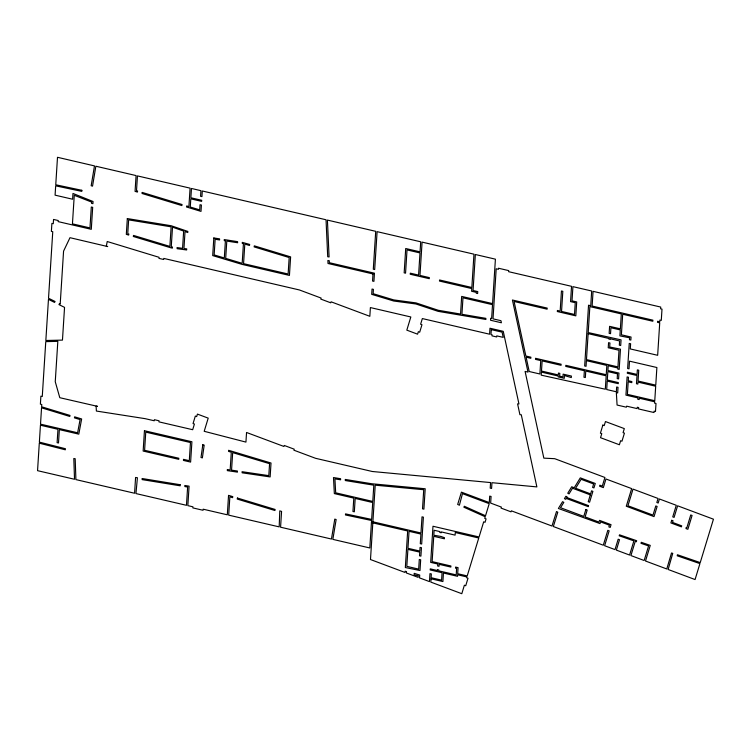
<?xml version="1.0" encoding="UTF-8"?>
<svg xmlns="http://www.w3.org/2000/svg" width="751" height="751" viewBox="0 0 751 751"><rect width="100%" height="100%" fill="white"/><g stroke="black" fill="none" stroke-linecap="round" stroke-linejoin="round"><path stroke-width="1.13" d="M372.89 521.804L420.982 532.994L422.015 516.838L423.395 517.157L421.677 544.015L420.297 543.696L420.917 534.074L409.051 531.314L407.962 548.296L419.837 551.056L420.072 547.376L421.452 547.695L420.907 556.134L419.527 555.815L419.762 552.135L407.896 549.375L406.817 566.357L418.683 569.117L419.293 559.486L420.673 559.805L419.997 570.516L405.343 567.549L407.671 530.995L372.815 522.884M81.831 190.294L81.803 191.383L55.677 185.854L55.086 195.157L72.612 199.231L72.978 193.458L93.049 201.503L92.917 203.671L91.538 203.343L91.613 202.075L74.265 195.307L72.443 223.845L89.97 227.919L91.303 207.023L92.683 207.342L91.284 229.318L58.165 221.62L58.231 220.531L53.546 219.442L53.274 223.704L51.894 223.385L51.378 231.383L52.758 231.712L48.524 298.241L55.058 301.489L54.57 302.418L48.458 299.377L45.839 340.494L62.464 340.109L64.548 307.375L58.953 304.596L59.451 303.667L60.202 304.042L63.572 251.125L69.984 237.691L107.703 246.572L106.332 246.15L107.224 241.522L159.062 257.311L158.996 258.4L163.69 259.489L163.756 258.41L299.433 289.97L321.109 298.072L320.799 299.086L330.769 302.813L331.069 301.808L369.839 316.302L370.393 307.572L410.825 316.978L406.817 330.14L417.594 334.176L418.345 331.698L419.687 332.205L421.968 324.732L420.616 324.225L422.344 318.565L489.586 334.204L489.971 328.234L503.254 331.322L518.95 403.944L517.589 403.869L519.917 414.683L521.278 414.749L536.871 486.901L491.952 482.696L491.586 488.45L490.206 488.122L490.563 482.564L372.289 471.497L315.58 458.307L293.913 450.196L294.223 449.192L284.254 445.465L283.944 446.469L246.553 432.482L245.934 442.104L204.197 431.299L208.205 418.138L197.429 414.101L196.678 416.58L195.326 416.073L193.054 423.545L194.406 424.043L192.678 429.713L158.949 421.865L159.024 420.785L154.331 419.696L154.265 420.776L145.159 418.664L96.391 411.05L96.1 406.141L97.48 406.357L59.798 397.701L55.255 381.724L57.827 341.348L45.764 341.63L42.272 396.481L40.892 396.162L40.385 404.16L41.765 404.489L41.615 406.798L69.993 415.425L69.796 416.458L41.549 407.821L40.516 424.146L77.616 432.773L80.085 419.593L74.452 417.875L74.64 416.833L81.643 418.964L78.799 434.144L59.348 429.619L58.494 442.987L57.114 442.668L57.968 429.3L40.441 425.226L39.371 442.114L65.421 448.722L65.309 449.802L39.296 443.193L37.55 470.67L74.527 479.269L73.805 458.495L75.184 458.73L75.907 479.598L134.579 493.247L135.584 477.458L137.405 477.749L135.959 493.567L186.464 505.31L187.628 487.023L184.868 486.573L184.812 485.475L189.083 486.169L187.844 505.63L192.923 506.812L192.857 507.901L203.061 510.276L203.136 509.187L227.309 514.81L228.548 495.35L232.782 496.627L232.585 497.678L229.853 496.852L228.689 515.139L279.194 526.883L279.776 510.868L281.578 511.412L280.574 527.202L331.454 539.04L334.777 519.119L336.148 519.523L332.843 539.368L369.821 547.967L371.567 520.49L345.479 514.97L345.516 513.881L371.642 519.41L372.712 502.522L355.185 498.439L354.331 511.807L352.951 511.487L353.805 498.12L334.345 493.595L333.491 477.552L340.56 478.697L340.616 479.795L334.927 478.885L335.678 492.806L372.778 501.433L373.82 485.184L345.31 480.546L345.253 479.438L371.829 483.757L425.197 488.76L423.902 509.15L422.522 508.831L423.733 489.727L375.218 485.184L370.487 559.533L405.024 572.459L405.108 571.22L406.488 571.549L406.394 572.975L418.157 577.369L418.26 575.82L414.12 574.853L414.214 573.342L419.706 575.059L419.527 577.885L429.459 581.603L429.966 573.623L431.346 573.942L431.112 577.707L441.597 580.148L442.067 572.713L430.201 569.953L430.276 568.864L437.364 570.516L437.42 569.652L438.8 569.971L438.744 570.835L456.214 574.9L456.627 568.413L455.519 568.16L455.594 567.071L458.072 567.653L457.688 573.708L467.206 575.923L478.762 538.007L455.266 532.534L455.106 535.134L441.222 531.905L441.166 532.769L439.786 532.45L439.842 531.586L434.134 530.253L433.815 535.228L440.931 536.449L444.47 537.707L444.395 538.786L433.74 536.308L432.135 561.617L450.9 565.982L450.835 567.061L439.157 564.348L439.035 566.292L437.655 565.972L437.777 564.029L430.689 562.377L432.98 526.254L479.072 536.974L483.691 521.814L485.033 522.32L486.085 518.885L484.733 518.378L485.23 516.763L463.893 507.225L464.306 506.258L485.531 515.759L489.22 503.668L462.466 493.66L459.415 505.216L457.678 504.447L461.424 492.149L489.286 502.569L489.699 496.129L491.079 496.449L490.656 503.086L501.377 507.094L501.067 508.098L511.037 511.835L511.347 510.821L551.985 526.029L556.51 511.525L557.777 512.21L553.337 526.526L603.288 545.217L607.812 530.347L609.164 530.854L604.63 545.724L615.003 549.601L618.167 539.218L619.519 539.725L616.355 550.107L629.582 555.055L633.891 540.88L619.209 535.792L619.509 534.815L636.651 540.711L636.388 541.743L635.252 541.349L630.924 555.562L644.151 560.509L648.592 545.939L641.007 543.33L641.26 542.297L650.253 545.395L645.503 561.016L666.785 568.976L671.507 552.999L672.746 553.365L668.127 569.474L695.069 579.556L699.923 563.607L677.233 555.796L677.411 554.736L700.232 562.593L713.45 519.194L677.618 505.798L674.088 517.383L672.746 516.876L676.275 505.292L659.406 498.983L658.186 503.02L656.834 502.513L658.064 498.476L633.009 489.108L627.949 505.742L652.995 515.111L655.792 505.949L657.134 506.446L654.037 516.622L626.287 506.24L631.666 488.601L605.963 478.988L603.335 487.615L599.57 486.197L599.871 485.193L602.302 486.094L604.921 477.476L554.717 458.692L543.837 458.138L525.099 371.416L527.991 372.092L512.417 300.006L547.188 308.088L547.122 309.177L514.078 301.489L525.869 356.03L530.882 357.194L530.807 358.283L526.113 357.185L529.211 371.52L539.894 373.998L540.748 360.593L535.501 359.372L535.566 358.293L561.128 364.235L561.053 365.315L542.128 360.912L541.48 371.032L558.312 374.946L558.434 373.05L559.814 373.369L559.636 376.138L562.95 376.908L563.128 374.139L571.408 376.063L571.304 377.575L564.433 375.538L564.264 378.307L558.19 376.899L558.246 376.035L541.415 372.111L541.218 375.162L605.315 389.225L606.17 375.81L585.752 371.06L585.339 377.546L583.959 377.227L584.372 370.741L565.747 366.404L565.813 365.324L606.235 374.73L606.836 365.427L586.409 360.677L586.052 366.3L584.672 365.981L588.54 305.197L590.746 305.713L591.685 291.003L572.919 286.638L572.018 300.851L576.702 301.94L575.82 315.852L557.326 311.552L557.402 310.463L560.162 311.111L561.438 290.994L562.818 291.313L561.541 311.43L574.506 314.444L575.257 302.7L570.563 301.611L571.539 286.319L508.615 271.684L508.69 270.604L498.476 268.229L498.401 269.309L496.195 268.792L493.013 318.846L500.955 320.696L501.405 322.77L490.591 320.255L490.6 318.283L491.633 318.527L492.515 304.681L462.982 297.809L461.931 314.284L485.85 318.349L485.897 319.457L438.115 311.346L415.894 303.977L393.684 301.01L371.698 294.354L372.036 289.041L373.416 289.36L373.144 293.688L393.731 299.912L415.97 302.888L438.218 310.266L460.551 314.049L461.677 296.41L492.581 303.601L495.407 259.17L475.345 254.505L473.055 290.496L477.749 291.585L477.627 293.538L476.247 293.209L476.303 292.346L471.609 291.257L471.778 288.572L439.485 281.062L439.56 279.982L471.844 287.492L473.965 254.185L422.081 242.113L419.969 275.42L429.347 277.607L429.281 278.687L410.234 274.256L410.309 273.176L418.589 275.101L419.997 252.937L407.023 249.914L405.549 273.167L404.169 272.848L405.718 248.515L420.062 251.848L420.701 241.794L377.096 231.646L374.683 269.525L373.303 269.196L375.716 231.327L327.417 220.09L329.088 256.964L327.708 256.739L326.037 219.771L202.301 190.989L201.944 196.612L200.564 196.293L200.921 190.67L191.458 188.463L190.867 197.766L201.709 200.292L201.644 201.371L190.792 198.846L190.275 207.023L199.7 209.876L200.029 204.723L201.409 205.042L201.005 211.388L186.52 206.985L186.708 205.943L188.905 206.6L190.078 188.144L137.452 175.903L136.504 190.698L137.602 191.036L137.414 192.078L135.067 191.364L136.072 175.574L95.856 166.224L92.533 186.145L91.171 185.741L94.476 165.905L57.498 157.297L55.752 184.774L81.831 190.294M127.323 218.579L126.318 234.359L128.665 235.072L128.853 234.021L127.754 233.692L128.637 219.883L171.125 226.83L169.886 246.403L133.509 235.429L133.321 236.481L171.19 247.905L172.458 248.074L172.355 246.966L171.256 246.816L172.505 227.159L183.657 231.083L182.559 248.328L177.039 247.586L177.142 248.703L186.652 249.97L186.727 248.881L183.948 248.506L185.028 231.561L187.769 232.528L187.834 231.43L171.2 225.741L127.323 218.579M144.445 430.717L143.15 451.051L178.747 459.33L178.813 458.251L144.596 450.29L145.75 432.125L190.463 442.527L189.299 460.692L183.507 459.34L183.441 460.429L190.613 462.09L191.909 441.757L144.445 430.717M213.828 237.964L212.702 255.593L242.113 264.408L289.435 275.42L290.618 256.88L254.317 245.849L254.129 246.901L289.173 257.546L288.131 274.012L243.559 263.648L244.807 244.066L249.473 245.483L249.67 244.432L242.263 242.366L242.329 243.474L243.437 243.643L242.179 263.319L225.694 258.382L226.793 241.071L237.635 242.751L237.569 241.644L224.239 239.578L224.305 240.686L225.403 240.855L224.314 257.969L214.148 254.918L215.143 239.269L219.611 239.954L219.545 238.846L213.828 237.964M227.384 469.544L227.318 470.633L237.457 472.126L237.372 471.008L231.552 470.154L232.669 452.618L269.571 463.686L268.811 475.636L242.066 471.703L242.151 472.811L270.135 476.923L271.017 463.02L228.614 450.3L228.548 451.389L231.289 452.205L230.163 469.948L227.384 469.544M373.003 273.955L372.552 281.034L373.932 281.353L374.449 273.195L329.351 262.709L329.257 260.719L327.877 260.494L328.018 263.498L373.003 273.955M431.036 578.796L430.83 582.109L461.799 593.703L464.381 585.226L465.723 585.733L467.995 578.261L466.653 577.754L466.897 576.946L457.622 574.787L457.528 576.308L443.447 573.032L442.902 581.556L431.036 578.796M491.285 329.633L490.966 334.524L492.074 334.786L492.008 335.866L496.693 336.955L496.768 335.875L503.217 337.377L502.09 332.149L491.285 329.633M588.127 333.641L586.475 359.598L617.942 366.91L619.002 350.257L608.235 347.76L608.563 342.681L609.943 343L609.69 347L620.467 349.177L619.181 369.398L617.801 369.079L617.866 367.999L608.216 365.746L607.906 370.506L618.946 373.078L618.58 378.917L617.2 378.598L617.5 373.838L607.841 371.585L607.306 380.025L618.345 382.597L618.27 383.677L607.23 381.104L606.695 389.544L616.355 391.787L616.655 387.028L618.035 387.347L617.679 392.951L616.346 392.642L617.078 405.042L626.334 407.192L626.644 406.169L637.186 408.619L637.27 407.258L638.65 407.577L638.566 408.938L654.018 412.534L654.102 411.173L655.482 411.492L655.998 403.494L654.619 403.165L654.703 401.804L639.251 398.208L639.157 399.57L637.777 399.25L637.871 397.889L625.949 395.12L627.104 376.946L628.484 377.265L628.258 380.729L631.854 381.564L631.779 382.644L628.193 381.808L627.395 394.359L654.769 400.724L655.689 386.23L637.975 382.109L637.852 384.061L636.472 383.733L636.998 375.519L627.338 373.275L627.404 372.186L637.064 374.439L637.355 369.896L638.735 370.215L638.05 381.029L655.764 385.15L656.881 367.521L629.507 361.156L629.019 368.835L627.639 368.516L629.235 343.423L630.615 343.742L630.286 348.933L657.66 355.298L659.725 322.855L657.519 322.348L657.585 321.259L659.791 321.775L659.904 320.048L661.284 320.367L661.997 309.121L660.617 308.802L660.73 307.065L593.065 291.332L592.126 306.032L652.901 320.17L652.826 321.25L622.692 314.247L621.387 334.786L631.047 337.039L630.849 340.062L629.469 339.743L629.591 337.8L619.913 335.875L620.288 329.924L610.91 327.746L610.535 333.697L609.155 333.369L609.596 326.338L620.364 328.844L621.312 313.918L589.854 306.605L588.202 332.562L621.058 339.874L620.702 345.498L619.322 345.178L619.594 340.963L610.206 338.776L610.178 339.321L608.798 339.001L608.826 338.457L588.127 333.641M202.808 444.761L200.996 457.509L202.366 457.894L204.188 445.146L202.808 444.761M142.249 192.444L142.061 193.495L181.864 205.577L182.061 204.525L142.249 192.444M237.429 498.035L237.241 499.086L274.932 510.511L275.119 509.46L237.429 498.035M602.875 425.085L600.415 433.158L601.767 433.665L600.537 437.702L619.387 444.761L620.617 440.724L621.969 441.222L624.428 433.149L623.077 432.642L624.306 428.605L605.456 421.555L604.226 425.592L602.875 425.085M585.846 509.582L583.762 516.406L560.537 507.714L563.823 502.372L562.555 501.687L558.387 508.474L600.021 523.607L600.556 521.87L609.39 525.184L608.864 526.911L610.206 527.418L611.042 524.677L599.514 520.359L598.988 522.095L585.113 516.904L587.188 510.089L585.846 509.582M590.324 494.881L588.24 501.706L589.591 502.212L592.896 491.351L591.553 490.844L590.624 493.876L575.604 488.253L581.105 479.298L593.637 483.982L592.595 487.418L593.938 487.915L595.29 483.475L580.298 477.871L574.233 487.746L571.699 486.798L567.756 493.229L569.023 493.905L572.506 488.225L590.324 494.881M588.54 505.639L588.24 506.653L566.245 498.429L565.7 499.312L564.433 498.636L565.878 496.28L567.146 496.965L566.808 497.509L588.54 505.639M671.704 520.312L670.896 522.931L681.41 526.864L681.711 525.85L672.558 522.424L673.046 520.809L671.704 520.312M686.292 527.568L685.982 528.582L687.869 529.286L692.075 515.477L690.732 514.97L686.836 527.765L686.292 527.568M180.118 484.705L142.099 478.518L142.146 479.617L180.174 485.813L180.118 484.705"/></g></svg>
